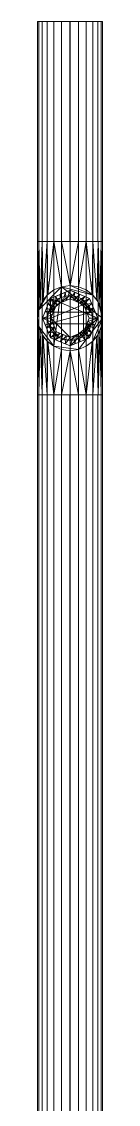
# Model space of a CAD drawing. Header units: inches. Extents: x -3325 to -59, y 5 to 733.
# Drawn here: x -3324.88 to -3322.97, y 447.36 to 479 of the extents above; entities that cross this region are included whole.
import ezdxf

# ---------------------------------------------------------------- set-up
doc = ezdxf.new("R2010")
doc.units = ezdxf.units.IN
doc.header["$MEASUREMENT"] = 0
doc.layers.add('P-PIPE', color=10, linetype='Continuous', lineweight=9)

# ---------------------------------------------------------------- blocks, each defined once
blk = doc.blocks.new('Tee - Welded - Generic - Standard-1125979-06 - Fifth Level')
at = {"layer": 'P-PIPE'}
mesh = blk.add_polyface(dxfattribs=at)
corners = [(-2.244, -0.951), (-2.244, -0.918, 0.246), (-2.244, -0.823, 0.475), (-2.244, -0.672, 0.672), (-2.244, -0.475, 0.823), (-2.244, -0.246, 0.918), (-2.244, 0, 0.951), (-2.244, 0.246, 0.918), (-2.244, 0.475, 0.823), (-2.244, 0.672, 0.672), (-2.244, 0.823, 0.475), (-2.244, 0.918, 0.246), (-2.244, 0.951), (-2.244, 0.918, -0.246), (-2.244, 0.823, -0.475), (-2.244, 0.672, -0.672), (-2.244, 0.475, -0.823), (-2.244, 0.246, -0.918), (-2.244, 0, -0.951), (-2.244, -0.246, -0.918), (-2.244, -0.475, -0.823), (-2.244, -0.672, -0.672), (-2.244, -0.823, -0.475), (-2.244, -0.918, -0.246)]
mesh.append_faces([[corners[k] for k in face] for face in [(10, 0, 7, 9)]], dxfattribs={"vtx0": -1, "vtx1": -1, "vtx2": -1})
mesh.append_faces([[corners[k] for k in face] for face in [(13, 21, 0, 10)]], dxfattribs={"vtx0": -1, "vtx1": -1, "vtx2": -1, "vtx3": -1})
mesh.append_faces([[corners[k] for k in face] for face in [(13, 16, 20, 21), (5, 7, 0, 1)]], dxfattribs={"vtx0": -1, "vtx1": -1, "vtx3": -1})
mesh.append_faces([[corners[k] for k in face] for face in [(4, 5, 3)]], dxfattribs={"vtx1": -1})
mesh.append_faces([[corners[k] for k in face] for face in [(18, 19, 20), (22, 23, 0, 21), (7, 8, 9), (5, 6, 7)]], dxfattribs={"vtx2": -1})
mesh.append_faces([[corners[k] for k in face] for face in [(16, 17, 18, 20), (1, 2, 3, 5)]], dxfattribs={"vtx2": -1, "vtx3": -1})
mesh.append_faces([[corners[k] for k in face] for face in [(13, 14, 15, 16), (10, 11, 12, 13)]], dxfattribs={"vtx3": -1})
mesh = blk.add_polyface(dxfattribs=at)
corners = [(-2.244, 0.951), (-2.244, 0.918, 0.246), (-2.244, 0.823, 0.475), (-2.244, 0.672, 0.672), (-2.244, 0.475, 0.823), (-2.244, 0.246, 0.918), (-2.244, 0, 0.951), (-2.244, -0.246, 0.918), (-2.244, -0.475, 0.823), (-2.244, -0.672, 0.672), (-2.244, -0.823, 0.475), (-2.244, -0.918, 0.246), (-2.244, -0.951), (-0.951, -0.951), (-0.916, -0.916, 0.254), (-0.823, -0.823, 0.476), (-0.69, -0.69, 0.654), (-0.533, -0.533, 0.787), (-0.362, -0.362, 0.879), (-0.183, -0.183, 0.933), (0, 0, 0.951), (0.183, -0.183, 0.933), (0.362, -0.362, 0.879), (0.533, -0.533, 0.787), (0.69, -0.69, 0.654), (0.823, -0.823, 0.476), (0.916, -0.916, 0.254), (0.951, -0.951), (2.244, -0.951), (2.244, -0.918, 0.246), (2.244, -0.823, 0.475), (2.244, -0.672, 0.672), (2.244, -0.475, 0.823), (2.244, -0.246, 0.918), (2.244, 0, 0.951), (2.244, 0.246, 0.918), (2.244, 0.475, 0.823), (2.244, 0.672, 0.672), (2.244, 0.823, 0.475), (2.244, 0.918, 0.246), (2.244, 0.951)]
mesh.append_faces([[corners[k] for k in face] for face in [(13, 11, 12)]], dxfattribs={"vtx0": -1})
mesh.append_faces([[corners[k] for k in face] for face in [(27, 29, 26), (25, 30, 24), (11, 14, 10), (9, 17, 8), (16, 10, 15), (23, 32, 22), (21, 34, 20), (22, 33, 21), (33, 22, 32), (19, 7, 18), (7, 19, 6)]], dxfattribs={"vtx0": -1, "vtx1": -1})
mesh.append_faces([[corners[k] for k in face] for face in [(30, 25, 26), (24, 30, 31), (8, 17, 18), (21, 33, 34), (18, 7, 8), (20, 5, 6)]], dxfattribs={"vtx0": -1, "vtx2": -1})
mesh.append_faces([[corners[k] for k in face] for face in [(20, 34, 35, 5)]], dxfattribs={"vtx0": -1, "vtx2": -1, "vtx3": -1})
mesh.append_faces([[corners[k] for k in face] for face in [(28, 29, 27)]], dxfattribs={"vtx1": -1})
mesh.append_faces([[corners[k] for k in face] for face in [(29, 30, 26), (31, 32, 23), (23, 24, 31), (13, 14, 11), (14, 15, 10), (16, 17, 9), (9, 10, 16), (19, 20, 6)]], dxfattribs={"vtx1": -1, "vtx2": -1})
mesh.append_faces([[corners[k] for k in face] for face in [(38, 39, 1, 2), (36, 37, 3, 4), (37, 38, 2, 3), (35, 36, 4, 5)]], dxfattribs={"vtx1": -1, "vtx3": -1})
mesh.append_faces([[corners[k] for k in face] for face in [(39, 40, 0, 1)]], dxfattribs={"vtx3": -1})
mesh = blk.add_polyface(dxfattribs=at)
corners = [(-2.244, -0.951), (-2.244, -0.918, -0.246), (-2.244, -0.823, -0.475), (-2.244, -0.672, -0.672), (-2.244, -0.475, -0.823), (-2.244, -0.246, -0.918), (-2.244, 0, -0.951), (-2.244, 0.246, -0.918), (-2.244, 0.475, -0.823), (-2.244, 0.672, -0.672), (-2.244, 0.823, -0.475), (-2.244, 0.918, -0.246), (-2.244, 0.951), (2.244, 0.951), (2.244, 0.918, -0.246), (2.244, 0.823, -0.475), (2.244, 0.672, -0.672), (2.244, 0.475, -0.823), (2.244, 0.246, -0.918), (2.244, 0, -0.951), (2.244, -0.246, -0.918), (2.244, -0.475, -0.823), (2.244, -0.672, -0.672), (2.244, -0.823, -0.475), (2.244, -0.918, -0.246), (2.244, -0.951), (0.951, -0.951), (0.916, -0.916, -0.254), (0.823, -0.823, -0.476), (0.69, -0.69, -0.654), (0.533, -0.533, -0.787), (0.362, -0.362, -0.879), (0.183, -0.183, -0.933), (0, 0, -0.951), (-0.183, -0.183, -0.933), (-0.362, -0.362, -0.879), (-0.533, -0.533, -0.787), (-0.69, -0.69, -0.654), (-0.823, -0.823, -0.476), (-0.916, -0.916, -0.254), (-0.951, -0.951)]
mesh.append_faces([[corners[k] for k in face] for face in [(1, 40, 0)]], dxfattribs={"vtx0": -1})
mesh.append_faces([[corners[k] for k in face] for face in [(33, 19, 32), (6, 34, 5), (32, 20, 31), (24, 27, 23), (27, 24, 26), (36, 4, 35), (3, 37, 2), (38, 2, 37), (21, 31, 20)]], dxfattribs={"vtx0": -1, "vtx1": -1})
mesh.append_faces([[corners[k] for k in face] for face in [(35, 4, 5), (6, 33, 34), (23, 28, 29), (29, 22, 23), (21, 30, 31), (23, 27, 28), (36, 3, 4), (3, 36, 37), (39, 1, 2)]], dxfattribs={"vtx0": -1, "vtx2": -1})
mesh.append_faces([[corners[k] for k in face] for face in [(19, 20, 32), (34, 35, 5), (6, 7, 33), (21, 22, 30), (29, 30, 22), (39, 40, 1), (38, 39, 2)]], dxfattribs={"vtx1": -1, "vtx2": -1})
mesh.append_faces([[corners[k] for k in face] for face in [(18, 19, 33, 7)]], dxfattribs={"vtx1": -1, "vtx2": -1, "vtx3": -1})
mesh.append_faces([[corners[k] for k in face] for face in [(15, 16, 9, 10), (14, 15, 10, 11), (16, 17, 8, 9), (17, 18, 7, 8)]], dxfattribs={"vtx1": -1, "vtx3": -1})
mesh.append_faces([[corners[k] for k in face] for face in [(12, 13, 14, 11), (24, 25, 26)]], dxfattribs={"vtx2": -1})
mesh = blk.add_polyface(dxfattribs=at)
corners = [(2.244, -0.951), (2.244, -0.918, -0.246), (2.244, -0.823, -0.475), (2.244, -0.672, -0.672), (2.244, -0.475, -0.823), (2.244, -0.246, -0.918), (2.244, 0, -0.951), (2.244, 0.246, -0.918), (2.244, 0.475, -0.823), (2.244, 0.672, -0.672), (2.244, 0.823, -0.475), (2.244, 0.918, -0.246), (2.244, 0.951), (2.244, 0.918, 0.246), (2.244, 0.823, 0.475), (2.244, 0.672, 0.672), (2.244, 0.475, 0.823), (2.244, 0.246, 0.918), (2.244, 0, 0.951), (2.244, -0.246, 0.918), (2.244, -0.475, 0.823), (2.244, -0.672, 0.672), (2.244, -0.823, 0.475), (2.244, -0.918, 0.246)]
mesh.append_faces([[corners[k] for k in face] for face in [(21, 19, 20)]], dxfattribs={"vtx0": -1})
mesh.append_faces([[corners[k] for k in face] for face in [(19, 23, 17, 18)]], dxfattribs={"vtx0": -1, "vtx1": -1})
mesh.append_faces([[corners[k] for k in face] for face in [(4, 8, 11, 3), (0, 3, 11, 23)]], dxfattribs={"vtx0": -1, "vtx1": -1, "vtx2": -1})
mesh.append_faces([[corners[k] for k in face] for face in [(11, 14, 17, 23)]], dxfattribs={"vtx0": -1, "vtx1": -1, "vtx2": -1, "vtx3": -1})
mesh.append_faces([[corners[k] for k in face] for face in [(9, 10, 11, 8), (4, 5, 6), (12, 13, 14, 11), (15, 16, 17, 14)]], dxfattribs={"vtx2": -1})
mesh.append_faces([[corners[k] for k in face] for face in [(6, 7, 8, 4), (21, 22, 23, 19)]], dxfattribs={"vtx2": -1, "vtx3": -1})
mesh.append_faces([[corners[k] for k in face] for face in [(0, 1, 2, 3)]], dxfattribs={"vtx3": -1})
mesh = blk.add_polyface(dxfattribs=at)
corners = [(-0.951, -2.244), (-0.918, -2.244, 0.246), (-0.823, -2.244, 0.475), (-0.672, -2.244, 0.672), (-0.475, -2.244, 0.823), (-0.246, -2.244, 0.918), (0, -2.244, 0.951), (0.246, -2.244, 0.918), (0.475, -2.244, 0.823), (0.672, -2.244, 0.672), (0.823, -2.244, 0.475), (0.918, -2.244, 0.246), (0.951, -2.244), (0.951, -0.951), (0.916, -0.916, 0.254), (0.823, -0.823, 0.476), (0.69, -0.69, 0.654), (0.533, -0.533, 0.787), (0.362, -0.362, 0.879), (0.183, -0.183, 0.933), (0, 0, 0.951), (-0.183, -0.183, 0.933), (-0.362, -0.362, 0.879), (-0.533, -0.533, 0.787), (-0.69, -0.69, 0.654), (-0.823, -0.823, 0.476), (-0.916, -0.916, 0.254), (-0.951, -0.951)]
mesh.append_faces([[corners[k] for k in face] for face in [(13, 11, 12)]], dxfattribs={"vtx0": -1})
mesh.append_faces([[corners[k] for k in face] for face in [(22, 5, 21), (24, 3, 23), (8, 18, 7), (17, 9, 16)]], dxfattribs={"vtx0": -1, "vtx1": -1})
mesh.append_faces([[corners[k] for k in face] for face in [(24, 2, 3), (26, 1, 2), (22, 4, 5), (6, 20, 21), (21, 5, 6), (19, 6, 7), (16, 9, 10), (17, 8, 9), (6, 19, 20)]], dxfattribs={"vtx0": -1, "vtx2": -1})
mesh.append_faces([[corners[k] for k in face] for face in [(26, 27, 1), (3, 4, 23), (25, 26, 2), (24, 25, 2), (22, 23, 4), (10, 11, 14), (18, 19, 7), (17, 18, 8), (13, 14, 11), (15, 16, 10), (14, 15, 10)]], dxfattribs={"vtx1": -1, "vtx2": -1})
mesh.append_faces([[corners[k] for k in face] for face in [(27, 0, 1)]], dxfattribs={"vtx2": -1})
mesh = blk.add_polyface(dxfattribs=at)
corners = [(0.951, -2.244), (0.918, -2.244, -0.246), (0.823, -2.244, -0.475), (0.672, -2.244, -0.672), (0.475, -2.244, -0.823), (0.246, -2.244, -0.918), (0, -2.244, -0.951), (-0.246, -2.244, -0.918), (-0.475, -2.244, -0.823), (-0.672, -2.244, -0.672), (-0.823, -2.244, -0.475), (-0.918, -2.244, -0.246), (-0.951, -2.244), (-0.951, -0.951), (-0.916, -0.916, -0.254), (-0.823, -0.823, -0.476), (-0.69, -0.69, -0.654), (-0.533, -0.533, -0.787), (-0.362, -0.362, -0.879), (-0.183, -0.183, -0.933), (0, 0, -0.951), (0.183, -0.183, -0.933), (0.362, -0.362, -0.879), (0.533, -0.533, -0.787), (0.69, -0.69, -0.654), (0.823, -0.823, -0.476), (0.916, -0.916, -0.254), (0.951, -0.951)]
mesh.append_faces([[corners[k] for k in face] for face in [(13, 11, 12)]], dxfattribs={"vtx0": -1})
mesh.append_faces([[corners[k] for k in face] for face in [(22, 5, 21), (24, 3, 23), (8, 18, 7), (17, 9, 16)]], dxfattribs={"vtx0": -1, "vtx1": -1})
mesh.append_faces([[corners[k] for k in face] for face in [(24, 2, 3), (26, 1, 2), (22, 4, 5), (6, 20, 21), (21, 5, 6), (19, 6, 7), (16, 9, 10), (17, 8, 9), (6, 19, 20)]], dxfattribs={"vtx0": -1, "vtx2": -1})
mesh.append_faces([[corners[k] for k in face] for face in [(0, 1, 27)]], dxfattribs={"vtx1": -1})
mesh.append_faces([[corners[k] for k in face] for face in [(26, 27, 1), (3, 4, 23), (25, 26, 2), (24, 25, 2), (22, 23, 4), (10, 11, 14), (18, 19, 7), (17, 18, 8), (13, 14, 11), (15, 16, 10), (14, 15, 10)]], dxfattribs={"vtx1": -1, "vtx2": -1})
mesh = blk.add_polyface(dxfattribs=at)
corners = [(-0.951, -2.244), (-0.918, -2.244, -0.246), (-0.823, -2.244, -0.475), (-0.672, -2.244, -0.672), (-0.475, -2.244, -0.823), (-0.246, -2.244, -0.918), (0, -2.244, -0.951), (0.246, -2.244, -0.918), (0.475, -2.244, -0.823), (0.672, -2.244, -0.672), (0.823, -2.244, -0.475), (0.918, -2.244, -0.246), (0.951, -2.244), (0.918, -2.244, 0.246), (0.823, -2.244, 0.475), (0.672, -2.244, 0.672), (0.475, -2.244, 0.823), (0.246, -2.244, 0.918), (0, -2.244, 0.951), (-0.246, -2.244, 0.918), (-0.475, -2.244, 0.823), (-0.672, -2.244, 0.672), (-0.823, -2.244, 0.475), (-0.918, -2.244, 0.246)]
mesh.append_faces([[corners[k] for k in face] for face in [(6, 4, 5), (21, 19, 20)]], dxfattribs={"vtx0": -1})
mesh.append_faces([[corners[k] for k in face] for face in [(23, 6, 11, 14), (23, 14, 17, 19)]], dxfattribs={"vtx0": -1, "vtx1": -1, "vtx2": -1, "vtx3": -1})
mesh.append_faces([[corners[k] for k in face] for face in [(6, 23, 3, 4)]], dxfattribs={"vtx0": -1, "vtx1": -1, "vtx3": -1})
mesh.append_faces([[corners[k] for k in face] for face in [(3, 23, 0)]], dxfattribs={"vtx0": -1, "vtx2": -1})
mesh.append_faces([[corners[k] for k in face] for face in [(16, 17, 14, 15)]], dxfattribs={"vtx1": -1})
mesh.append_faces([[corners[k] for k in face] for face in [(12, 13, 14, 11), (17, 18, 19)]], dxfattribs={"vtx2": -1})
mesh.append_faces([[corners[k] for k in face] for face in [(9, 10, 11, 6), (21, 22, 23, 19)]], dxfattribs={"vtx2": -1, "vtx3": -1})
mesh.append_faces([[corners[k] for k in face] for face in [(6, 7, 8, 9), (0, 1, 2, 3)]], dxfattribs={"vtx3": -1})
blk = doc.blocks.new('Transition - Generic - Plumbing-CW-1022941-06 - Fifth Level')
at = {"layer": 'P-PIPE'}
mesh = blk.add_polyface(dxfattribs=at)
corners = [(0, -0.813), (0, -0.575, 0.575), (0, 0, 0.813), (0, 0.575, 0.575), (0, 0.813), (0, 0.575, -0.575), (0, 0, -0.813), (0, -0.575, -0.575)]
mesh.append_faces([[corners[k] for k in face] for face in [(5, 3, 4)]], dxfattribs={"vtx0": -1})
mesh.append_faces([[corners[k] for k in face] for face in [(0, 3, 5, 6)]], dxfattribs={"vtx0": -1, "vtx1": -1, "vtx3": -1})
mesh.append_faces([[corners[k] for k in face] for face in [(2, 3, 0, 1), (7, 0, 6)]], dxfattribs={"vtx1": -1})
mesh = blk.add_polyface(dxfattribs=at)
corners = [(0, -0.813), (0, -0.575, -0.575), (0, 0, -0.813), (0, 0.575, -0.575), (0, 0.813), (0.406, 0.562), (0.406, 0.398, -0.398), (0.406, 0, -0.562), (0.406, -0.398, -0.398), (0.406, -0.562), (0.406, 0.452, -0.266), (0, 0.694, -0.287), (0, 0.733, -0.192), (0, 0.287, -0.694), (0.406, 0.199, -0.48), (0.406, 0.099, -0.521), (0.406, -0.48, -0.199), (0, -0.694, -0.287), (0, -0.634, -0.431), (0.406, -0.199, -0.48), (0, -0.287, -0.694), (0, -0.144, -0.753), (0, 0.634, -0.431), (0.406, 0.507, -0.133), (0, 0.431, -0.634), (0.406, 0.298, -0.439), (0, 0.144, -0.753), (0, -0.733, -0.192), (0.406, -0.521, -0.099), (0.406, -0.439, -0.298), (0, -0.431, -0.634), (0.406, -0.298, -0.439), (0.406, -0.099, -0.521)]
mesh.append_faces([[corners[k] for k in face] for face in [(23, 4, 5)]], dxfattribs={"vtx0": -1})
mesh.append_faces([[corners[k] for k in face] for face in [(4, 23, 12), (14, 24, 25), (6, 22, 10), (13, 15, 26), (29, 1, 8), (16, 18, 29), (1, 29, 18), (19, 21, 32), (7, 26, 15), (2, 32, 21), (22, 6, 3), (10, 11, 23), (3, 25, 24), (15, 13, 14), (18, 16, 17), (20, 31, 30), (21, 19, 20)]], dxfattribs={"vtx0": -1, "vtx1": -1})
mesh.append_faces([[corners[k] for k in face] for face in [(14, 13, 24), (7, 2, 26), (3, 6, 25), (23, 11, 12), (2, 7, 32), (27, 16, 28), (8, 1, 30)]], dxfattribs={"vtx0": -1, "vtx2": -1})
mesh.append_faces([[corners[k] for k in face] for face in [(9, 0, 28)]], dxfattribs={"vtx1": -1})
mesh.append_faces([[corners[k] for k in face] for face in [(27, 17, 16), (19, 31, 20), (31, 8, 30), (22, 11, 10), (0, 27, 28)]], dxfattribs={"vtx1": -1, "vtx2": -1})
mesh = blk.add_polyface(dxfattribs=at)
corners = [(0, 0.813), (0, 0.575, 0.575), (0, 0, 0.813), (0, -0.575, 0.575), (0, -0.813), (0.406, -0.562), (0.406, -0.398, 0.398), (0.406, 0, 0.562), (0.406, 0.398, 0.398), (0.406, 0.562), (0.406, -0.452, 0.266), (0, -0.694, 0.287), (0, -0.733, 0.192), (0, -0.287, 0.694), (0.406, -0.199, 0.48), (0.406, -0.099, 0.521), (0.406, 0.48, 0.199), (0, 0.694, 0.287), (0, 0.634, 0.431), (0.406, 0.199, 0.48), (0, 0.287, 0.694), (0, 0.144, 0.753), (0, -0.634, 0.431), (0.406, -0.507, 0.133), (0, -0.431, 0.634), (0.406, -0.298, 0.439), (0, -0.144, 0.753), (0, 0.733, 0.192), (0.406, 0.521, 0.099), (0.406, 0.439, 0.298), (0, 0.431, 0.634), (0.406, 0.298, 0.439), (0.406, 0.099, 0.521)]
mesh.append_faces([[corners[k] for k in face] for face in [(23, 4, 5)]], dxfattribs={"vtx0": -1})
mesh.append_faces([[corners[k] for k in face] for face in [(4, 23, 12), (14, 24, 25), (6, 22, 10), (13, 15, 26), (29, 1, 8), (16, 18, 29), (1, 29, 18), (19, 21, 32), (7, 26, 15), (2, 32, 21), (22, 6, 3), (10, 11, 23), (3, 25, 24), (15, 13, 14), (18, 16, 17), (20, 31, 30), (21, 19, 20)]], dxfattribs={"vtx0": -1, "vtx1": -1})
mesh.append_faces([[corners[k] for k in face] for face in [(14, 13, 24), (7, 2, 26), (3, 6, 25), (23, 11, 12), (2, 7, 32), (27, 16, 28), (8, 1, 30)]], dxfattribs={"vtx0": -1, "vtx2": -1})
mesh.append_faces([[corners[k] for k in face] for face in [(9, 0, 28)]], dxfattribs={"vtx1": -1})
mesh.append_faces([[corners[k] for k in face] for face in [(27, 17, 16), (19, 31, 20), (31, 8, 30), (22, 11, 10), (0, 27, 28)]], dxfattribs={"vtx1": -1, "vtx2": -1})
mesh = blk.add_polyface(dxfattribs=at)
corners = [(0.406, -0.562), (0.406, -0.398, -0.398), (0.406, 0, -0.562), (0.406, 0.398, -0.398), (0.406, 0.562), (0.406, 0.398, 0.398), (0.406, 0, 0.562), (0.406, -0.398, 0.398)]
mesh.append_faces([[corners[k] for k in face] for face in [(4, 7, 1, 2)]], dxfattribs={"vtx0": -1, "vtx1": -1, "vtx3": -1})
mesh.append_faces([[corners[k] for k in face] for face in [(3, 4, 2)]], dxfattribs={"vtx1": -1})
mesh.append_faces([[corners[k] for k in face] for face in [(5, 6, 7, 4), (7, 0, 1)]], dxfattribs={"vtx2": -1})

msp = doc.modelspace()

# ---------------------------------------------------------------- linework, layer by layer
at = {"layer": 'P-PIPE', "color": 1}
for p, q in [((-3323.924, 472.579, 1075), (-3323.924, 479, 1075)), ((-3323.924, 472.579, 1075), (-3323.924, 479, 1075)), ((-3323.924, 472.579, 1075), (-3323.924, 468.09, 1075)), ((-3323.924, 470.335, 1072.35), (-3323.924, 470.335, 1066)), ((-3323.924, 470.335, 1072.35), (-3323.924, 470.335, 1066)), ((-3323.924, 470.335, 1072.756), (-3323.924, 470.335, 1075)), ((-3323.924, 470.335, 1072.756), (-3323.924, 470.335, 1072.35)), ((-3323.924, 420.117, 1075), (-3323.924, 468.09, 1075)), ((-3323.924, 420.117, 1075), (-3323.924, 468.09, 1075))]:
    msp.add_line(p, q, dxfattribs=at)

# ---------------------------------------------------------------- block references
at = {"layer": 'P-PIPE', "color": 1, "extrusion": (-1, 0, 0)}
msp.add_blockref('Tee - Welded - Generic - Standard-1125979-06 - Fifth Level', (-470.335, 1075, 3323.924), dxfattribs=at)
at = {"layer": 'P-PIPE', "color": 1, "extrusion": (0, 1, 0), "rotation": 270}
msp.add_blockref('Transition - Generic - Plumbing-CW-1022941-06 - Fifth Level', (3323.924, 1072.756, 470.335), dxfattribs=at)

# ---------------------------------------------------------------- meshes
at = {"layer": 'P-PIPE', "color": 1}
mesh = msp.add_polyface(dxfattribs=at)
corners = [(-3322.974, 479, 1075), (-3323.007, 479, 1074.754), (-3323.102, 479, 1074.525), (-3323.253, 479, 1074.328), (-3323.45, 479, 1074.177), (-3323.678, 479, 1074.082), (-3323.925, 479, 1074.05), (-3324.17, 479, 1074.082), (-3324.4, 479, 1074.177), (-3324.596, 479, 1074.328), (-3324.747, 479, 1074.525), (-3324.842, 479, 1074.754), (-3324.875, 479, 1075), (-3324.842, 479, 1075.246), (-3324.747, 479, 1075.475), (-3324.596, 479, 1075.672), (-3324.4, 479, 1075.823), (-3324.17, 479, 1075.918), (-3323.925, 479, 1075.95), (-3323.678, 479, 1075.918), (-3323.45, 479, 1075.823), (-3323.253, 479, 1075.672), (-3323.102, 479, 1075.475), (-3323.007, 479, 1075.246)]
mesh.append_faces([[corners[k] for k in face] for face in [(11, 9, 10), (6, 4, 5)]], dxfattribs={"vtx0": -1, "color": 1})
mesh.append_faces([[corners[k] for k in face] for face in [(4, 8, 0, 3)]], dxfattribs={"vtx0": -1, "vtx1": -1, "vtx2": -1, "color": 1})
mesh.append_faces([[corners[k] for k in face] for face in [(0, 8, 12, 20)]], dxfattribs={"vtx0": -1, "vtx1": -1, "vtx2": -1, "vtx3": -1, "color": 1})
mesh.append_faces([[corners[k] for k in face] for face in [(12, 8, 9, 11), (0, 20, 21)]], dxfattribs={"vtx0": -1, "vtx2": -1, "color": 1})
mesh.append_faces([[corners[k] for k in face] for face in [(12, 15, 16, 20)]], dxfattribs={"vtx0": -1, "vtx2": -1, "vtx3": -1, "color": 1})
mesh.append_faces([[corners[k] for k in face] for face in [(1, 2, 3, 0), (13, 14, 15, 12), (18, 19, 20)]], dxfattribs={"vtx2": -1, "color": 1})
mesh.append_faces([[corners[k] for k in face] for face in [(6, 7, 8, 4), (16, 17, 18, 20)]], dxfattribs={"vtx2": -1, "vtx3": -1, "color": 1})
mesh.append_faces([[corners[k] for k in face] for face in [(21, 22, 23, 0)]], dxfattribs={"vtx3": -1, "color": 1})
mesh = msp.add_polyface(dxfattribs=at)
corners = [(-3324.875, 472.579, 1075), (-3324.842, 472.579, 1075.246), (-3324.747, 472.579, 1075.475), (-3324.596, 472.579, 1075.672), (-3324.4, 472.579, 1075.823), (-3324.17, 472.579, 1075.918), (-3323.925, 472.579, 1075.95), (-3323.925, 479, 1075.95), (-3324.17, 479, 1075.918), (-3324.4, 479, 1075.823), (-3324.596, 479, 1075.672), (-3324.747, 479, 1075.475), (-3324.842, 479, 1075.246), (-3324.875, 479, 1075)]
mesh.append_faces([[corners[k] for k in face] for face in [(7, 8, 5, 6)]], dxfattribs={"vtx1": -1, "color": 1})
mesh.append_faces([[corners[k] for k in face] for face in [(8, 9, 4, 5), (3, 4, 9, 10), (11, 12, 1, 2), (2, 3, 10, 11)]], dxfattribs={"vtx1": -1, "vtx3": -1, "color": 1})
mesh.append_faces([[corners[k] for k in face] for face in [(12, 13, 0, 1)]], dxfattribs={"vtx3": -1, "color": 1})
mesh = msp.add_polyface(dxfattribs=at)
corners = [(-3323.925, 472.579, 1074.05), (-3324.17, 472.579, 1074.082), (-3324.4, 472.579, 1074.177), (-3324.596, 472.579, 1074.328), (-3324.747, 472.579, 1074.525), (-3324.842, 472.579, 1074.754), (-3324.875, 472.579, 1075), (-3324.875, 479, 1075), (-3324.842, 479, 1074.754), (-3324.747, 479, 1074.525), (-3324.596, 479, 1074.328), (-3324.4, 479, 1074.177), (-3324.17, 479, 1074.082), (-3323.925, 479, 1074.05)]
mesh.append_faces([[corners[k] for k in face] for face in [(7, 8, 5, 6)]], dxfattribs={"vtx1": -1, "color": 1})
mesh.append_faces([[corners[k] for k in face] for face in [(8, 9, 4, 5), (3, 4, 9, 10), (11, 12, 1, 2), (2, 3, 10, 11)]], dxfattribs={"vtx1": -1, "vtx3": -1, "color": 1})
mesh.append_faces([[corners[k] for k in face] for face in [(12, 13, 0, 1)]], dxfattribs={"vtx3": -1, "color": 1})
mesh = msp.add_polyface(dxfattribs=at)
corners = [(-3323.925, 472.579, 1075.95), (-3323.678, 472.579, 1075.918), (-3323.45, 472.579, 1075.823), (-3323.253, 472.579, 1075.672), (-3323.102, 472.579, 1075.475), (-3323.007, 472.579, 1075.246), (-3322.974, 472.579, 1075), (-3322.974, 479, 1075), (-3323.007, 479, 1075.246), (-3323.102, 479, 1075.475), (-3323.253, 479, 1075.672), (-3323.45, 479, 1075.823), (-3323.678, 479, 1075.918), (-3323.925, 479, 1075.95)]
mesh.append_faces([[corners[k] for k in face] for face in [(7, 8, 5, 6)]], dxfattribs={"vtx1": -1, "color": 1})
mesh.append_faces([[corners[k] for k in face] for face in [(8, 9, 4, 5), (3, 4, 9, 10), (11, 12, 1, 2), (2, 3, 10, 11)]], dxfattribs={"vtx1": -1, "vtx3": -1, "color": 1})
mesh.append_faces([[corners[k] for k in face] for face in [(12, 13, 0, 1)]], dxfattribs={"vtx3": -1, "color": 1})
mesh = msp.add_polyface(dxfattribs=at)
corners = [(-3322.974, 472.579, 1075), (-3323.007, 472.579, 1074.754), (-3323.102, 472.579, 1074.525), (-3323.253, 472.579, 1074.328), (-3323.45, 472.579, 1074.177), (-3323.678, 472.579, 1074.082), (-3323.925, 472.579, 1074.05), (-3323.925, 479, 1074.05), (-3323.678, 479, 1074.082), (-3323.45, 479, 1074.177), (-3323.253, 479, 1074.328), (-3323.102, 479, 1074.525), (-3323.007, 479, 1074.754), (-3322.974, 479, 1075)]
mesh.append_faces([[corners[k] for k in face] for face in [(7, 8, 5, 6)]], dxfattribs={"vtx1": -1, "color": 1})
mesh.append_faces([[corners[k] for k in face] for face in [(8, 9, 4, 5), (3, 4, 9, 10), (11, 12, 1, 2), (2, 3, 10, 11)]], dxfattribs={"vtx1": -1, "vtx3": -1, "color": 1})
mesh.append_faces([[corners[k] for k in face] for face in [(12, 13, 0, 1)]], dxfattribs={"vtx3": -1, "color": 1})
mesh = msp.add_polyface(dxfattribs=at)
corners = [(-3322.974, 472.579, 1075), (-3323.007, 472.579, 1075.246), (-3323.102, 472.579, 1075.475), (-3323.253, 472.579, 1075.672), (-3323.45, 472.579, 1075.823), (-3323.678, 472.579, 1075.918), (-3323.925, 472.579, 1075.95), (-3324.17, 472.579, 1075.918), (-3324.4, 472.579, 1075.823), (-3324.596, 472.579, 1075.672), (-3324.747, 472.579, 1075.475), (-3324.842, 472.579, 1075.246), (-3324.875, 472.579, 1075), (-3324.842, 472.579, 1074.754), (-3324.747, 472.579, 1074.525), (-3324.596, 472.579, 1074.328), (-3324.4, 472.579, 1074.177), (-3324.17, 472.579, 1074.082), (-3323.925, 472.579, 1074.05), (-3323.678, 472.579, 1074.082), (-3323.45, 472.579, 1074.177), (-3323.253, 472.579, 1074.328), (-3323.102, 472.579, 1074.525), (-3323.007, 472.579, 1074.754)]
mesh.append_faces([[corners[k] for k in face] for face in [(16, 0, 12)]], dxfattribs={"vtx0": -1, "vtx1": -1, "vtx2": -1, "color": 1})
mesh.append_faces([[corners[k] for k in face] for face in [(20, 0, 16, 18)]], dxfattribs={"vtx0": -1, "vtx1": -1, "vtx2": -1, "vtx3": -1, "color": 1})
mesh.append_faces([[corners[k] for k in face] for face in [(0, 20, 21)]], dxfattribs={"vtx0": -1, "vtx2": -1, "color": 1})
mesh.append_faces([[corners[k] for k in face] for face in [(0, 3, 4, 12)]], dxfattribs={"vtx0": -1, "vtx2": -1, "vtx3": -1, "color": 1})
mesh.append_faces([[corners[k] for k in face] for face in [(17, 18, 16), (14, 15, 13), (19, 20, 18)]], dxfattribs={"vtx1": -1, "color": 1})
mesh.append_faces([[corners[k] for k in face] for face in [(8, 9, 12, 4)]], dxfattribs={"vtx1": -1, "vtx2": -1, "vtx3": -1, "color": 1})
mesh.append_faces([[corners[k] for k in face] for face in [(15, 16, 12, 13)]], dxfattribs={"vtx1": -1, "vtx3": -1, "color": 1})
mesh.append_faces([[corners[k] for k in face] for face in [(1, 2, 3, 0), (4, 5, 6)]], dxfattribs={"vtx2": -1, "color": 1})
mesh.append_faces([[corners[k] for k in face] for face in [(6, 7, 8, 4)]], dxfattribs={"vtx2": -1, "vtx3": -1, "color": 1})
mesh.append_faces([[corners[k] for k in face] for face in [(21, 22, 23, 0), (9, 10, 11, 12)]], dxfattribs={"vtx3": -1, "color": 1})
mesh = msp.add_polyface(dxfattribs=at)
corners = [(-3323.267, 470.335, 1072.35), (-3323.289, 470.505, 1072.35), (-3323.355, 470.663, 1072.35), (-3323.459, 470.799, 1072.35), (-3323.596, 470.904, 1072.35), (-3323.754, 470.97, 1072.35), (-3323.925, 470.992, 1072.35), (-3324.094, 470.97, 1072.35), (-3324.253, 470.904, 1072.35), (-3324.389, 470.799, 1072.35), (-3324.494, 470.663, 1072.35), (-3324.56, 470.505, 1072.35), (-3324.582, 470.335, 1072.35), (-3324.56, 470.164, 1072.35), (-3324.494, 470.006, 1072.35), (-3324.389, 469.87, 1072.35), (-3324.253, 469.765, 1072.35), (-3324.094, 469.699, 1072.35), (-3323.925, 469.677, 1072.35), (-3323.754, 469.699, 1072.35), (-3323.596, 469.765, 1072.35), (-3323.459, 469.87, 1072.35), (-3323.355, 470.006, 1072.35), (-3323.289, 470.164, 1072.35)]
mesh.append_faces([[corners[k] for k in face] for face in [(1, 13, 23, 0), (13, 1, 11, 12)]], dxfattribs={"vtx0": -1, "vtx1": -1, "color": 1})
mesh.append_faces([[corners[k] for k in face] for face in [(6, 11, 1)]], dxfattribs={"vtx0": -1, "vtx1": -1, "vtx2": -1, "color": 1})
mesh.append_faces([[corners[k] for k in face] for face in [(18, 23, 13, 16)]], dxfattribs={"vtx0": -1, "vtx1": -1, "vtx2": -1, "vtx3": -1, "color": 1})
mesh.append_faces([[corners[k] for k in face] for face in [(21, 22, 23, 20), (14, 15, 16, 13), (9, 10, 11, 8), (16, 17, 18)]], dxfattribs={"vtx2": -1, "color": 1})
mesh.append_faces([[corners[k] for k in face] for face in [(18, 19, 20, 23), (4, 5, 6, 1), (6, 7, 8, 11)]], dxfattribs={"vtx2": -1, "vtx3": -1, "color": 1})
mesh.append_faces([[corners[k] for k in face] for face in [(1, 2, 3, 4)]], dxfattribs={"vtx3": -1, "color": 1})
mesh = msp.add_polyface(dxfattribs=at)
corners = [(-3323.267, 470.335, 1066), (-3323.289, 470.164, 1066), (-3323.355, 470.006, 1066), (-3323.459, 469.87, 1066), (-3323.596, 469.765, 1066), (-3323.754, 469.699, 1066), (-3323.925, 469.677, 1066), (-3324.094, 469.699, 1066), (-3324.253, 469.765, 1066), (-3324.389, 469.87, 1066), (-3324.494, 470.006, 1066), (-3324.56, 470.164, 1066), (-3324.582, 470.335, 1066), (-3324.56, 470.505, 1066), (-3324.494, 470.663, 1066), (-3324.389, 470.799, 1066), (-3324.253, 470.904, 1066), (-3324.094, 470.97, 1066), (-3323.925, 470.992, 1066), (-3323.754, 470.97, 1066), (-3323.596, 470.904, 1066), (-3323.459, 470.799, 1066), (-3323.355, 470.663, 1066), (-3323.289, 470.505, 1066)]
mesh.append_faces([[corners[k] for k in face] for face in [(1, 11, 23, 0), (13, 23, 11, 12)]], dxfattribs={"vtx0": -1, "vtx1": -1, "color": 1})
mesh.append_faces([[corners[k] for k in face] for face in [(23, 13, 18)]], dxfattribs={"vtx0": -1, "vtx1": -1, "vtx2": -1, "color": 1})
mesh.append_faces([[corners[k] for k in face] for face in [(11, 1, 6, 8)]], dxfattribs={"vtx0": -1, "vtx1": -1, "vtx2": -1, "vtx3": -1, "color": 1})
mesh.append_faces([[corners[k] for k in face] for face in [(21, 22, 23, 20), (6, 7, 8)]], dxfattribs={"vtx2": -1, "color": 1})
mesh.append_faces([[corners[k] for k in face] for face in [(4, 5, 6, 1), (18, 19, 20, 23), (16, 17, 18, 13)]], dxfattribs={"vtx2": -1, "vtx3": -1, "color": 1})
mesh.append_faces([[corners[k] for k in face] for face in [(1, 2, 3, 4), (8, 9, 10, 11), (13, 14, 15, 16)]], dxfattribs={"vtx3": -1, "color": 1})
mesh = msp.add_polyface(dxfattribs=at)
corners = [(-3324.582, 470.335, 1072.35), (-3324.56, 470.505, 1072.35), (-3324.494, 470.663, 1072.35), (-3324.389, 470.799, 1072.35), (-3324.253, 470.904, 1072.35), (-3324.094, 470.97, 1072.35), (-3323.925, 470.992, 1072.35), (-3323.925, 470.992, 1066), (-3324.094, 470.97, 1066), (-3324.253, 470.904, 1066), (-3324.389, 470.799, 1066), (-3324.494, 470.663, 1066), (-3324.56, 470.505, 1066), (-3324.582, 470.335, 1066)]
mesh.append_faces([[corners[k] for k in face] for face in [(7, 8, 5, 6)]], dxfattribs={"vtx1": -1, "color": 1})
mesh.append_faces([[corners[k] for k in face] for face in [(8, 9, 4, 5), (3, 4, 9, 10), (11, 12, 1, 2), (2, 3, 10, 11)]], dxfattribs={"vtx1": -1, "vtx3": -1, "color": 1})
mesh.append_faces([[corners[k] for k in face] for face in [(12, 13, 0, 1)]], dxfattribs={"vtx3": -1, "color": 1})
mesh = msp.add_polyface(dxfattribs=at)
corners = [(-3323.925, 470.992, 1072.35), (-3323.754, 470.97, 1072.35), (-3323.596, 470.904, 1072.35), (-3323.459, 470.799, 1072.35), (-3323.355, 470.663, 1072.35), (-3323.289, 470.505, 1072.35), (-3323.267, 470.335, 1072.35), (-3323.267, 470.335, 1066), (-3323.289, 470.505, 1066), (-3323.355, 470.663, 1066), (-3323.459, 470.799, 1066), (-3323.596, 470.904, 1066), (-3323.754, 470.97, 1066), (-3323.925, 470.992, 1066)]
mesh.append_faces([[corners[k] for k in face] for face in [(8, 9, 4, 5), (3, 4, 9, 10), (11, 12, 1, 2), (2, 3, 10, 11)]], dxfattribs={"vtx1": -1, "vtx3": -1, "color": 1})
mesh.append_faces([[corners[k] for k in face] for face in [(6, 7, 8, 5)]], dxfattribs={"vtx2": -1, "color": 1})
mesh.append_faces([[corners[k] for k in face] for face in [(12, 13, 0, 1)]], dxfattribs={"vtx3": -1, "color": 1})
mesh = msp.add_polyface(dxfattribs=at)
corners = [(-3323.925, 469.677, 1072.35), (-3324.094, 469.699, 1072.35), (-3324.253, 469.765, 1072.35), (-3324.389, 469.87, 1072.35), (-3324.494, 470.006, 1072.35), (-3324.56, 470.164, 1072.35), (-3324.582, 470.335, 1072.35), (-3324.582, 470.335, 1066), (-3324.56, 470.164, 1066), (-3324.494, 470.006, 1066), (-3324.389, 469.87, 1066), (-3324.253, 469.765, 1066), (-3324.094, 469.699, 1066), (-3323.925, 469.677, 1066)]
mesh.append_faces([[corners[k] for k in face] for face in [(7, 8, 5, 6)]], dxfattribs={"vtx1": -1, "color": 1})
mesh.append_faces([[corners[k] for k in face] for face in [(8, 9, 4, 5), (3, 4, 9, 10), (11, 12, 1, 2), (2, 3, 10, 11)]], dxfattribs={"vtx1": -1, "vtx3": -1, "color": 1})
mesh.append_faces([[corners[k] for k in face] for face in [(12, 13, 0, 1)]], dxfattribs={"vtx3": -1, "color": 1})
mesh = msp.add_polyface(dxfattribs=at)
corners = [(-3323.267, 470.335, 1072.35), (-3323.289, 470.164, 1072.35), (-3323.355, 470.006, 1072.35), (-3323.459, 469.87, 1072.35), (-3323.596, 469.765, 1072.35), (-3323.754, 469.699, 1072.35), (-3323.925, 469.677, 1072.35), (-3323.925, 469.677, 1066), (-3323.754, 469.699, 1066), (-3323.596, 469.765, 1066), (-3323.459, 469.87, 1066), (-3323.355, 470.006, 1066), (-3323.289, 470.164, 1066), (-3323.267, 470.335, 1066)]
mesh.append_faces([[corners[k] for k in face] for face in [(7, 8, 5, 6)]], dxfattribs={"vtx1": -1, "color": 1})
mesh.append_faces([[corners[k] for k in face] for face in [(8, 9, 4, 5), (3, 4, 9, 10), (11, 12, 1, 2), (2, 3, 10, 11)]], dxfattribs={"vtx1": -1, "vtx3": -1, "color": 1})
mesh.append_faces([[corners[k] for k in face] for face in [(12, 13, 0, 1)]], dxfattribs={"vtx3": -1, "color": 1})
mesh = msp.add_polyface(dxfattribs=at)
corners = [(-3322.974, 468.09, 1075), (-3323.007, 468.09, 1074.754), (-3323.102, 468.09, 1074.525), (-3323.253, 468.09, 1074.328), (-3323.45, 468.09, 1074.177), (-3323.678, 468.09, 1074.082), (-3323.925, 468.09, 1074.05), (-3324.17, 468.09, 1074.082), (-3324.4, 468.09, 1074.177), (-3324.596, 468.09, 1074.328), (-3324.747, 468.09, 1074.525), (-3324.842, 468.09, 1074.754), (-3324.875, 468.09, 1075), (-3324.842, 468.09, 1075.246), (-3324.747, 468.09, 1075.475), (-3324.596, 468.09, 1075.672), (-3324.4, 468.09, 1075.823), (-3324.17, 468.09, 1075.918), (-3323.925, 468.09, 1075.95), (-3323.678, 468.09, 1075.918), (-3323.45, 468.09, 1075.823), (-3323.253, 468.09, 1075.672), (-3323.102, 468.09, 1075.475), (-3323.007, 468.09, 1075.246)]
mesh.append_faces([[corners[k] for k in face] for face in [(11, 9, 10), (6, 4, 5)]], dxfattribs={"vtx0": -1, "color": 1})
mesh.append_faces([[corners[k] for k in face] for face in [(4, 8, 0, 3)]], dxfattribs={"vtx0": -1, "vtx1": -1, "vtx2": -1, "color": 1})
mesh.append_faces([[corners[k] for k in face] for face in [(0, 8, 12, 20)]], dxfattribs={"vtx0": -1, "vtx1": -1, "vtx2": -1, "vtx3": -1, "color": 1})
mesh.append_faces([[corners[k] for k in face] for face in [(12, 8, 9, 11), (0, 20, 21)]], dxfattribs={"vtx0": -1, "vtx2": -1, "color": 1})
mesh.append_faces([[corners[k] for k in face] for face in [(12, 15, 16, 20)]], dxfattribs={"vtx0": -1, "vtx2": -1, "vtx3": -1, "color": 1})
mesh.append_faces([[corners[k] for k in face] for face in [(1, 2, 3, 0), (13, 14, 15, 12), (18, 19, 20)]], dxfattribs={"vtx2": -1, "color": 1})
mesh.append_faces([[corners[k] for k in face] for face in [(6, 7, 8, 4), (16, 17, 18, 20)]], dxfattribs={"vtx2": -1, "vtx3": -1, "color": 1})
mesh.append_faces([[corners[k] for k in face] for face in [(21, 22, 23, 0)]], dxfattribs={"vtx3": -1, "color": 1})
mesh = msp.add_polyface(dxfattribs=at)
corners = [(-3324.875, 420.117, 1075), (-3324.842, 420.117, 1075.246), (-3324.747, 420.117, 1075.475), (-3324.596, 420.117, 1075.672), (-3324.4, 420.117, 1075.823), (-3324.17, 420.117, 1075.918), (-3323.925, 420.117, 1075.95), (-3323.925, 468.09, 1075.95), (-3324.17, 468.09, 1075.918), (-3324.4, 468.09, 1075.823), (-3324.596, 468.09, 1075.672), (-3324.747, 468.09, 1075.475), (-3324.842, 468.09, 1075.246), (-3324.875, 468.09, 1075)]
mesh.append_faces([[corners[k] for k in face] for face in [(7, 8, 5, 6)]], dxfattribs={"vtx1": -1, "color": 1})
mesh.append_faces([[corners[k] for k in face] for face in [(8, 9, 4, 5), (3, 4, 9, 10), (11, 12, 1, 2), (2, 3, 10, 11)]], dxfattribs={"vtx1": -1, "vtx3": -1, "color": 1})
mesh.append_faces([[corners[k] for k in face] for face in [(12, 13, 0, 1)]], dxfattribs={"vtx3": -1, "color": 1})
mesh = msp.add_polyface(dxfattribs=at)
corners = [(-3323.925, 420.117, 1074.05), (-3324.17, 420.117, 1074.082), (-3324.4, 420.117, 1074.177), (-3324.596, 420.117, 1074.328), (-3324.747, 420.117, 1074.525), (-3324.842, 420.117, 1074.754), (-3324.875, 420.117, 1075), (-3324.875, 468.09, 1075), (-3324.842, 468.09, 1074.754), (-3324.747, 468.09, 1074.525), (-3324.596, 468.09, 1074.328), (-3324.4, 468.09, 1074.177), (-3324.17, 468.09, 1074.082), (-3323.925, 468.09, 1074.05)]
mesh.append_faces([[corners[k] for k in face] for face in [(7, 8, 5, 6)]], dxfattribs={"vtx1": -1, "color": 1})
mesh.append_faces([[corners[k] for k in face] for face in [(8, 9, 4, 5), (3, 4, 9, 10), (11, 12, 1, 2), (2, 3, 10, 11)]], dxfattribs={"vtx1": -1, "vtx3": -1, "color": 1})
mesh.append_faces([[corners[k] for k in face] for face in [(12, 13, 0, 1)]], dxfattribs={"vtx3": -1, "color": 1})
mesh = msp.add_polyface(dxfattribs=at)
corners = [(-3323.925, 420.117, 1075.95), (-3323.678, 420.117, 1075.918), (-3323.45, 420.117, 1075.823), (-3323.253, 420.117, 1075.672), (-3323.102, 420.117, 1075.475), (-3323.007, 420.117, 1075.246), (-3322.974, 420.117, 1075), (-3322.974, 468.09, 1075), (-3323.007, 468.09, 1075.246), (-3323.102, 468.09, 1075.475), (-3323.253, 468.09, 1075.672), (-3323.45, 468.09, 1075.823), (-3323.678, 468.09, 1075.918), (-3323.925, 468.09, 1075.95)]
mesh.append_faces([[corners[k] for k in face] for face in [(8, 9, 4, 5), (3, 4, 9, 10), (11, 12, 1, 2), (2, 3, 10, 11)]], dxfattribs={"vtx1": -1, "vtx3": -1, "color": 1})
mesh.append_faces([[corners[k] for k in face] for face in [(6, 7, 8, 5)]], dxfattribs={"vtx2": -1, "color": 1})
mesh.append_faces([[corners[k] for k in face] for face in [(12, 13, 0, 1)]], dxfattribs={"vtx3": -1, "color": 1})
mesh = msp.add_polyface(dxfattribs=at)
corners = [(-3322.974, 420.117, 1075), (-3323.007, 420.117, 1074.754), (-3323.102, 420.117, 1074.525), (-3323.253, 420.117, 1074.328), (-3323.45, 420.117, 1074.177), (-3323.678, 420.117, 1074.082), (-3323.925, 420.117, 1074.05), (-3323.925, 468.09, 1074.05), (-3323.678, 468.09, 1074.082), (-3323.45, 468.09, 1074.177), (-3323.253, 468.09, 1074.328), (-3323.102, 468.09, 1074.525), (-3323.007, 468.09, 1074.754), (-3322.974, 468.09, 1075)]
mesh.append_faces([[corners[k] for k in face] for face in [(7, 8, 5, 6)]], dxfattribs={"vtx1": -1, "color": 1})
mesh.append_faces([[corners[k] for k in face] for face in [(8, 9, 4, 5), (3, 4, 9, 10), (11, 12, 1, 2), (2, 3, 10, 11)]], dxfattribs={"vtx1": -1, "vtx3": -1, "color": 1})
mesh.append_faces([[corners[k] for k in face] for face in [(12, 13, 0, 1)]], dxfattribs={"vtx3": -1, "color": 1})

doc.saveas('drawing.dxf')
